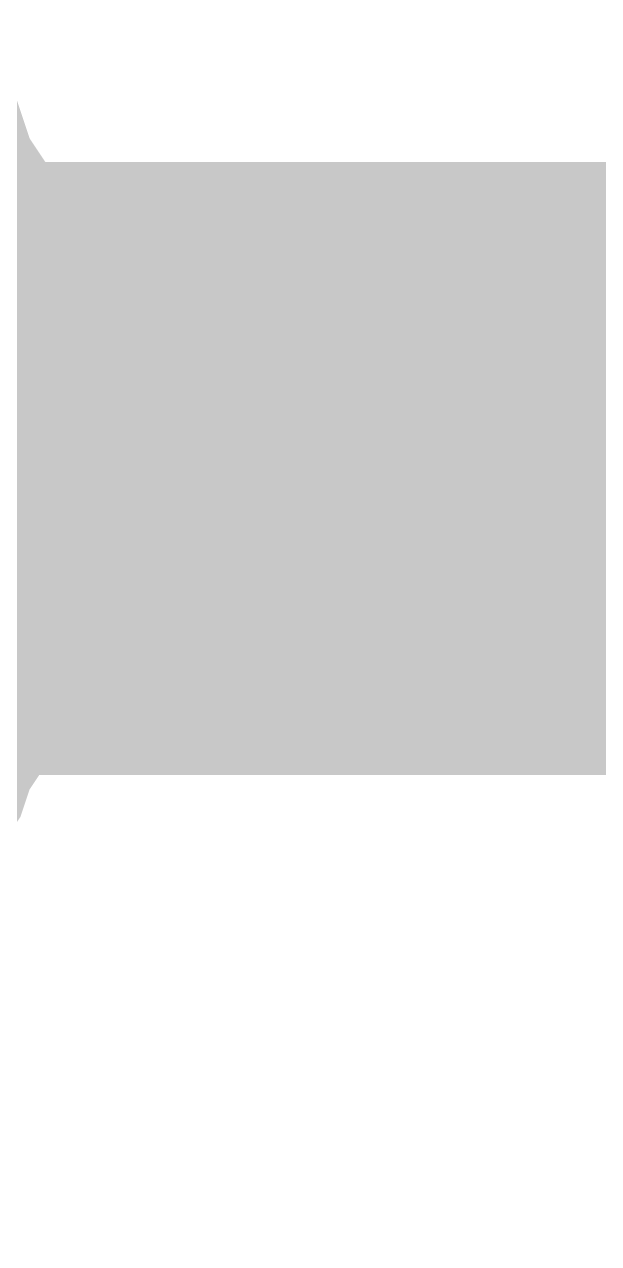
# Model space of a CAD drawing. Header units: inches. Extents: x 0 to 841, y 0 to 594.
# Drawn here: x 313.326 to 314.027, y 329.045 to 330.535 of the extents above; entities that cross this region are included whole.
import ezdxf

# ---------------------------------------------------------------- set-up
doc = ezdxf.new("R2010")
doc.units = ezdxf.units.IN
doc.layers.add('Sheet', color=255, linetype='Continuous')

msp = doc.modelspace()

# ---------------------------------------------------------------- linework, layer by layer
at = {"layer": 'Sheet'}
for points in [[(313.1629, 330.3855, 0.2997, 0.2997, 0), (313.1854, 330.3631, 0.2997, 0.2997, 0), (313.1966, 330.3294, 0.2997, 0.2997, 0), (313.2191, 330.2957, 0.2997, 0.2997, 0), (313.2303, 330.262, 0.2997, 0.2997, 0), (313.2415, 330.2171, 0.2997, 0.2997, 0), (313.2527, 330.1834, 0.2997, 0.2997, 0), (313.264, 330.1497, 0.2997, 0.2997, 0), (313.264, 330.1048, 0.2997, 0.2997, 0), (313.2752, 330.0711, 0.2997, 0.2997, 0), (313.2752, 330.0374, 0.2997, 0.2997, 0), (313.2752, 329.9925, 0.2997, 0.2997, 0)], [(313.1629, 330.3855, 0.2997, 0.2997, 0), (313.1854, 330.3631, 0.2997, 0.2997, 0), (313.1966, 330.3294, 0.2997, 0.2997, 0), (313.2191, 330.2957, 0.2997, 0.2997, 0), (313.2303, 330.262, 0.2997, 0.2997, 0), (313.2415, 330.2171, 0.2997, 0.2997, 0), (313.2527, 330.1834, 0.2997, 0.2997, 0), (313.264, 330.1497, 0.2997, 0.2997, 0), (313.264, 330.1048, 0.2997, 0.2997, 0), (313.2752, 330.0711, 0.2997, 0.2997, 0), (313.2752, 330.0374, 0.2997, 0.2997, 0), (313.2752, 329.9925, 0.2997, 0.2997, 0)], [(313.1629, 330.3855, 0.2997, 0.2997, 0), (313.1854, 330.3631, 0.2997, 0.2997, 0), (313.1966, 330.3294, 0.2997, 0.2997, 0), (313.2191, 330.2957, 0.2997, 0.2997, 0), (313.2303, 330.262, 0.2997, 0.2997, 0), (313.2415, 330.2171, 0.2997, 0.2997, 0), (313.2527, 330.1834, 0.2997, 0.2997, 0), (313.264, 330.1497, 0.2997, 0.2997, 0), (313.264, 330.1048, 0.2997, 0.2997, 0), (313.2752, 330.0711, 0.2997, 0.2997, 0), (313.2752, 330.0374, 0.2997, 0.2997, 0), (313.2752, 329.9925, 0.2997, 0.2997, 0)], [(313.1629, 330.3855, 0.2997, 0.2997, 0), (313.1854, 330.3631, 0.2997, 0.2997, 0), (313.1966, 330.3294, 0.2997, 0.2997, 0), (313.2191, 330.2957, 0.2997, 0.2997, 0), (313.2303, 330.262, 0.2997, 0.2997, 0), (313.2415, 330.2171, 0.2997, 0.2997, 0), (313.2527, 330.1834, 0.2997, 0.2997, 0), (313.264, 330.1497, 0.2997, 0.2997, 0), (313.264, 330.1048, 0.2997, 0.2997, 0), (313.2752, 330.0711, 0.2997, 0.2997, 0), (313.2752, 330.0374, 0.2997, 0.2997, 0), (313.2752, 329.9925, 0.2997, 0.2997, 0)], [(350.0049, 324.9953, 0.7493, 0.7493, 0), (345.0081, 324.9953, 0.7493, 0.7493, 0), (345.0081, 329.9925, 0.7493, 0.7493, 0), (330.0063, 329.9925, 0.7493, 0.7493, 0), (312.5116, 329.9925, 0.7493, 0.7493, 0)], [(313.2752, 329.9925, 0.2997, 0.2997, 0), (313.2752, 329.9588, 0.2997, 0.2997, 0), (313.2752, 329.9139, 0.2997, 0.2997, 0), (313.264, 329.8802, 0.2997, 0.2997, 0), (313.264, 329.8353, 0.2997, 0.2997, 0), (313.2527, 329.8016, 0.2997, 0.2997, 0), (313.2415, 329.7679, 0.2997, 0.2997, 0), (313.2303, 329.7342, 0.2997, 0.2997, 0), (313.2191, 329.7005, 0.2997, 0.2997, 0), (313.1966, 329.6669, 0.2997, 0.2997, 0), (313.1854, 329.6332, 0.2997, 0.2997, 0), (313.1629, 329.5995, 0.2997, 0.2997, 0)], [(313.2752, 329.9925, 0.2997, 0.2997, 0), (313.2752, 329.9588, 0.2997, 0.2997, 0), (313.2752, 329.9139, 0.2997, 0.2997, 0), (313.264, 329.8802, 0.2997, 0.2997, 0), (313.264, 329.8353, 0.2997, 0.2997, 0), (313.2527, 329.8016, 0.2997, 0.2997, 0), (313.2415, 329.7679, 0.2997, 0.2997, 0), (313.2303, 329.7342, 0.2997, 0.2997, 0), (313.2191, 329.7005, 0.2997, 0.2997, 0), (313.1966, 329.6669, 0.2997, 0.2997, 0), (313.1854, 329.6332, 0.2997, 0.2997, 0), (313.1629, 329.5995, 0.2997, 0.2997, 0)], [(313.2752, 329.9925, 0.2997, 0.2997, 0), (313.2752, 329.9588, 0.2997, 0.2997, 0), (313.2752, 329.9139, 0.2997, 0.2997, 0), (313.264, 329.8802, 0.2997, 0.2997, 0), (313.264, 329.8353, 0.2997, 0.2997, 0), (313.2527, 329.8016, 0.2997, 0.2997, 0), (313.2415, 329.7679, 0.2997, 0.2997, 0), (313.2303, 329.7342, 0.2997, 0.2997, 0), (313.2191, 329.7005, 0.2997, 0.2997, 0), (313.1966, 329.6669, 0.2997, 0.2997, 0), (313.1854, 329.6332, 0.2997, 0.2997, 0), (313.1629, 329.5995, 0.2997, 0.2997, 0)], [(313.2752, 329.9925, 0.2997, 0.2997, 0), (313.2752, 329.9588, 0.2997, 0.2997, 0), (313.2752, 329.9139, 0.2997, 0.2997, 0), (313.264, 329.8802, 0.2997, 0.2997, 0), (313.264, 329.8353, 0.2997, 0.2997, 0), (313.2527, 329.8016, 0.2997, 0.2997, 0), (313.2415, 329.7679, 0.2997, 0.2997, 0), (313.2303, 329.7342, 0.2997, 0.2997, 0), (313.2191, 329.7005, 0.2997, 0.2997, 0), (313.1966, 329.6669, 0.2997, 0.2997, 0), (313.1854, 329.6332, 0.2997, 0.2997, 0), (313.1629, 329.5995, 0.2997, 0.2997, 0)], [(313.2752, 329.9925, 0.2997, 0.2997, 0), (313.2752, 329.9925, 0.2997, 0.2997, 0), (313.2752, 329.9925, 0.2997, 0.2997, 0), (313.2752, 329.9925, 0.2997, 0.2997, 0), (313.2752, 329.9925, 0.2997, 0.2997, 0), (313.2752, 329.9925, 0.2997, 0.2997, 0), (313.2752, 329.9925, 0.2997, 0.2997, 0), (313.2752, 329.9925, 0.2997, 0.2997, 0), (313.2752, 329.9925, 0.2997, 0.2997, 0), (313.2752, 329.9925, 0.2997, 0.2997, 0), (313.2752, 329.9925, 0.2997, 0.2997, 0), (313.2752, 329.9925, 0.2997, 0.2997, 0), (313.2752, 329.9925, 0.2997, 0.2997, 0), (313.2752, 329.9925, 0.2997, 0.2997, 0), (313.2752, 329.9925, 0.2997, 0.2997, 0), (313.2752, 329.9925, 0.2997, 0.2997, 0), (313.2752, 329.9925, 0.2997, 0.2997, 0), (313.2752, 329.9925, 0.2997, 0.2997, 0), (313.2752, 329.9925, 0.2997, 0.2997, 0), (313.2752, 329.9925, 0.2997, 0.2997, 0), (313.2752, 329.9925, 0.2997, 0.2997, 0), (313.2752, 329.9925, 0.2997, 0.2997, 0), (313.2752, 329.9925, 0.2997, 0.2997, 0), (313.2752, 329.9925, 0.2997, 0.2997, 0), (313.2752, 329.9925, 0.2997, 0.2997, 0), (313.2752, 329.9925, 0.2997, 0.2997, 0), (313.2752, 329.9925, 0.2997, 0.2997, 0), (313.2752, 329.9925, 0.2997, 0.2997, 0), (313.2752, 329.9925, 0.2997, 0.2997, 0), (313.2752, 329.9925, 0.2997, 0.2997, 0), (313.2752, 329.9925, 0.2997, 0.2997, 0), (313.2752, 329.9925, 0.2997, 0.2997, 0), (313.2752, 329.9925, 0.2997, 0.2997, 0)], [(313.2752, 329.9925, 0.2997, 0.2997, 0), (313.2752, 329.9925, 0.2997, 0.2997, 0)], [(313.2752, 329.9925, 0.2997, 0.2997, 0), (313.2752, 329.9925, 0.2997, 0.2997, 0), (313.2752, 329.9925, 0.2997, 0.2997, 0), (313.2752, 329.9925, 0.2997, 0.2997, 0), (313.2752, 329.9925, 0.2997, 0.2997, 0), (313.2752, 329.9925, 0.2997, 0.2997, 0), (313.2752, 329.9925, 0.2997, 0.2997, 0), (313.2752, 329.9925, 0.2997, 0.2997, 0), (313.2752, 329.9925, 0.2997, 0.2997, 0), (313.2752, 329.9925, 0.2997, 0.2997, 0), (313.2752, 329.9925, 0.2997, 0.2997, 0), (313.2752, 329.9925, 0.2997, 0.2997, 0), (313.2752, 329.9925, 0.2997, 0.2997, 0), (313.2752, 329.9925, 0.2997, 0.2997, 0), (313.2752, 329.9925, 0.2997, 0.2997, 0), (313.2752, 329.9925, 0.2997, 0.2997, 0), (313.2752, 329.9925, 0.2997, 0.2997, 0), (313.2752, 329.9925, 0.2997, 0.2997, 0), (313.2752, 329.9925, 0.2997, 0.2997, 0), (313.2752, 329.9925, 0.2997, 0.2997, 0), (313.2752, 329.9925, 0.2997, 0.2997, 0), (313.2752, 329.9925, 0.2997, 0.2997, 0), (313.2752, 329.9925, 0.2997, 0.2997, 0), (313.2752, 329.9925, 0.2997, 0.2997, 0), (313.2752, 329.9925, 0.2997, 0.2997, 0), (313.2752, 329.9925, 0.2997, 0.2997, 0), (313.2752, 329.9925, 0.2997, 0.2997, 0), (313.2752, 329.9925, 0.2997, 0.2997, 0), (313.2752, 329.9925, 0.2997, 0.2997, 0), (313.2752, 329.9925, 0.2997, 0.2997, 0), (313.2752, 329.9925, 0.2997, 0.2997, 0), (313.2752, 329.9925, 0.2997, 0.2997, 0), (313.2752, 329.9925, 0.2997, 0.2997, 0)], [(313.2752, 329.9925, 0.2997, 0.2997, 0), (313.2752, 329.9925, 0.2997, 0.2997, 0)], [(313.2752, 329.9925, 0.2997, 0.2997, 0), (313.2752, 329.9925, 0.2997, 0.2997, 0), (313.2752, 329.9925, 0.2997, 0.2997, 0), (313.2752, 329.9925, 0.2997, 0.2997, 0), (313.2752, 329.9925, 0.2997, 0.2997, 0), (313.2752, 329.9925, 0.2997, 0.2997, 0), (313.2752, 329.9925, 0.2997, 0.2997, 0), (313.2752, 329.9925, 0.2997, 0.2997, 0), (313.2752, 329.9925, 0.2997, 0.2997, 0), (313.2752, 329.9925, 0.2997, 0.2997, 0), (313.2752, 329.9925, 0.2997, 0.2997, 0), (313.2752, 329.9925, 0.2997, 0.2997, 0), (313.2752, 329.9925, 0.2997, 0.2997, 0), (313.2752, 329.9925, 0.2997, 0.2997, 0), (313.2752, 329.9925, 0.2997, 0.2997, 0), (313.2752, 329.9925, 0.2997, 0.2997, 0), (313.2752, 329.9925, 0.2997, 0.2997, 0), (313.2752, 329.9925, 0.2997, 0.2997, 0), (313.2752, 329.9925, 0.2997, 0.2997, 0), (313.2752, 329.9925, 0.2997, 0.2997, 0), (313.2752, 329.9925, 0.2997, 0.2997, 0), (313.2752, 329.9925, 0.2997, 0.2997, 0), (313.2752, 329.9925, 0.2997, 0.2997, 0), (313.2752, 329.9925, 0.2997, 0.2997, 0), (313.2752, 329.9925, 0.2997, 0.2997, 0), (313.2752, 329.9925, 0.2997, 0.2997, 0), (313.2752, 329.9925, 0.2997, 0.2997, 0), (313.2752, 329.9925, 0.2997, 0.2997, 0), (313.2752, 329.9925, 0.2997, 0.2997, 0), (313.2752, 329.9925, 0.2997, 0.2997, 0), (313.2752, 329.9925, 0.2997, 0.2997, 0), (313.2752, 329.9925, 0.2997, 0.2997, 0), (313.2752, 329.9925, 0.2997, 0.2997, 0)], [(313.2752, 329.9925, 0.2997, 0.2997, 0), (313.2752, 329.9925, 0.2997, 0.2997, 0)], [(313.2752, 329.9925, 0.2997, 0.2997, 0), (313.2752, 329.9925, 0.2997, 0.2997, 0), (313.2752, 329.9925, 0.2997, 0.2997, 0), (313.2752, 329.9925, 0.2997, 0.2997, 0), (313.2752, 329.9925, 0.2997, 0.2997, 0), (313.2752, 329.9925, 0.2997, 0.2997, 0), (313.2752, 329.9925, 0.2997, 0.2997, 0), (313.2752, 329.9925, 0.2997, 0.2997, 0), (313.2752, 329.9925, 0.2997, 0.2997, 0), (313.2752, 329.9925, 0.2997, 0.2997, 0), (313.2752, 329.9925, 0.2997, 0.2997, 0), (313.2752, 329.9925, 0.2997, 0.2997, 0), (313.2752, 329.9925, 0.2997, 0.2997, 0), (313.2752, 329.9925, 0.2997, 0.2997, 0), (313.2752, 329.9925, 0.2997, 0.2997, 0), (313.2752, 329.9925, 0.2997, 0.2997, 0), (313.2752, 329.9925, 0.2997, 0.2997, 0), (313.2752, 329.9925, 0.2997, 0.2997, 0), (313.2752, 329.9925, 0.2997, 0.2997, 0), (313.2752, 329.9925, 0.2997, 0.2997, 0), (313.2752, 329.9925, 0.2997, 0.2997, 0), (313.2752, 329.9925, 0.2997, 0.2997, 0), (313.2752, 329.9925, 0.2997, 0.2997, 0), (313.2752, 329.9925, 0.2997, 0.2997, 0), (313.2752, 329.9925, 0.2997, 0.2997, 0), (313.2752, 329.9925, 0.2997, 0.2997, 0), (313.2752, 329.9925, 0.2997, 0.2997, 0), (313.2752, 329.9925, 0.2997, 0.2997, 0), (313.2752, 329.9925, 0.2997, 0.2997, 0), (313.2752, 329.9925, 0.2997, 0.2997, 0), (313.2752, 329.9925, 0.2997, 0.2997, 0), (313.2752, 329.9925, 0.2997, 0.2997, 0), (313.2752, 329.9925, 0.2997, 0.2997, 0)], [(313.2752, 329.9925, 0.2997, 0.2997, 0), (313.2752, 329.9925, 0.2997, 0.2997, 0)]]:
    msp.add_lwpolyline(points, format="xyseb", dxfattribs=at)

doc.saveas('drawing.dxf')
